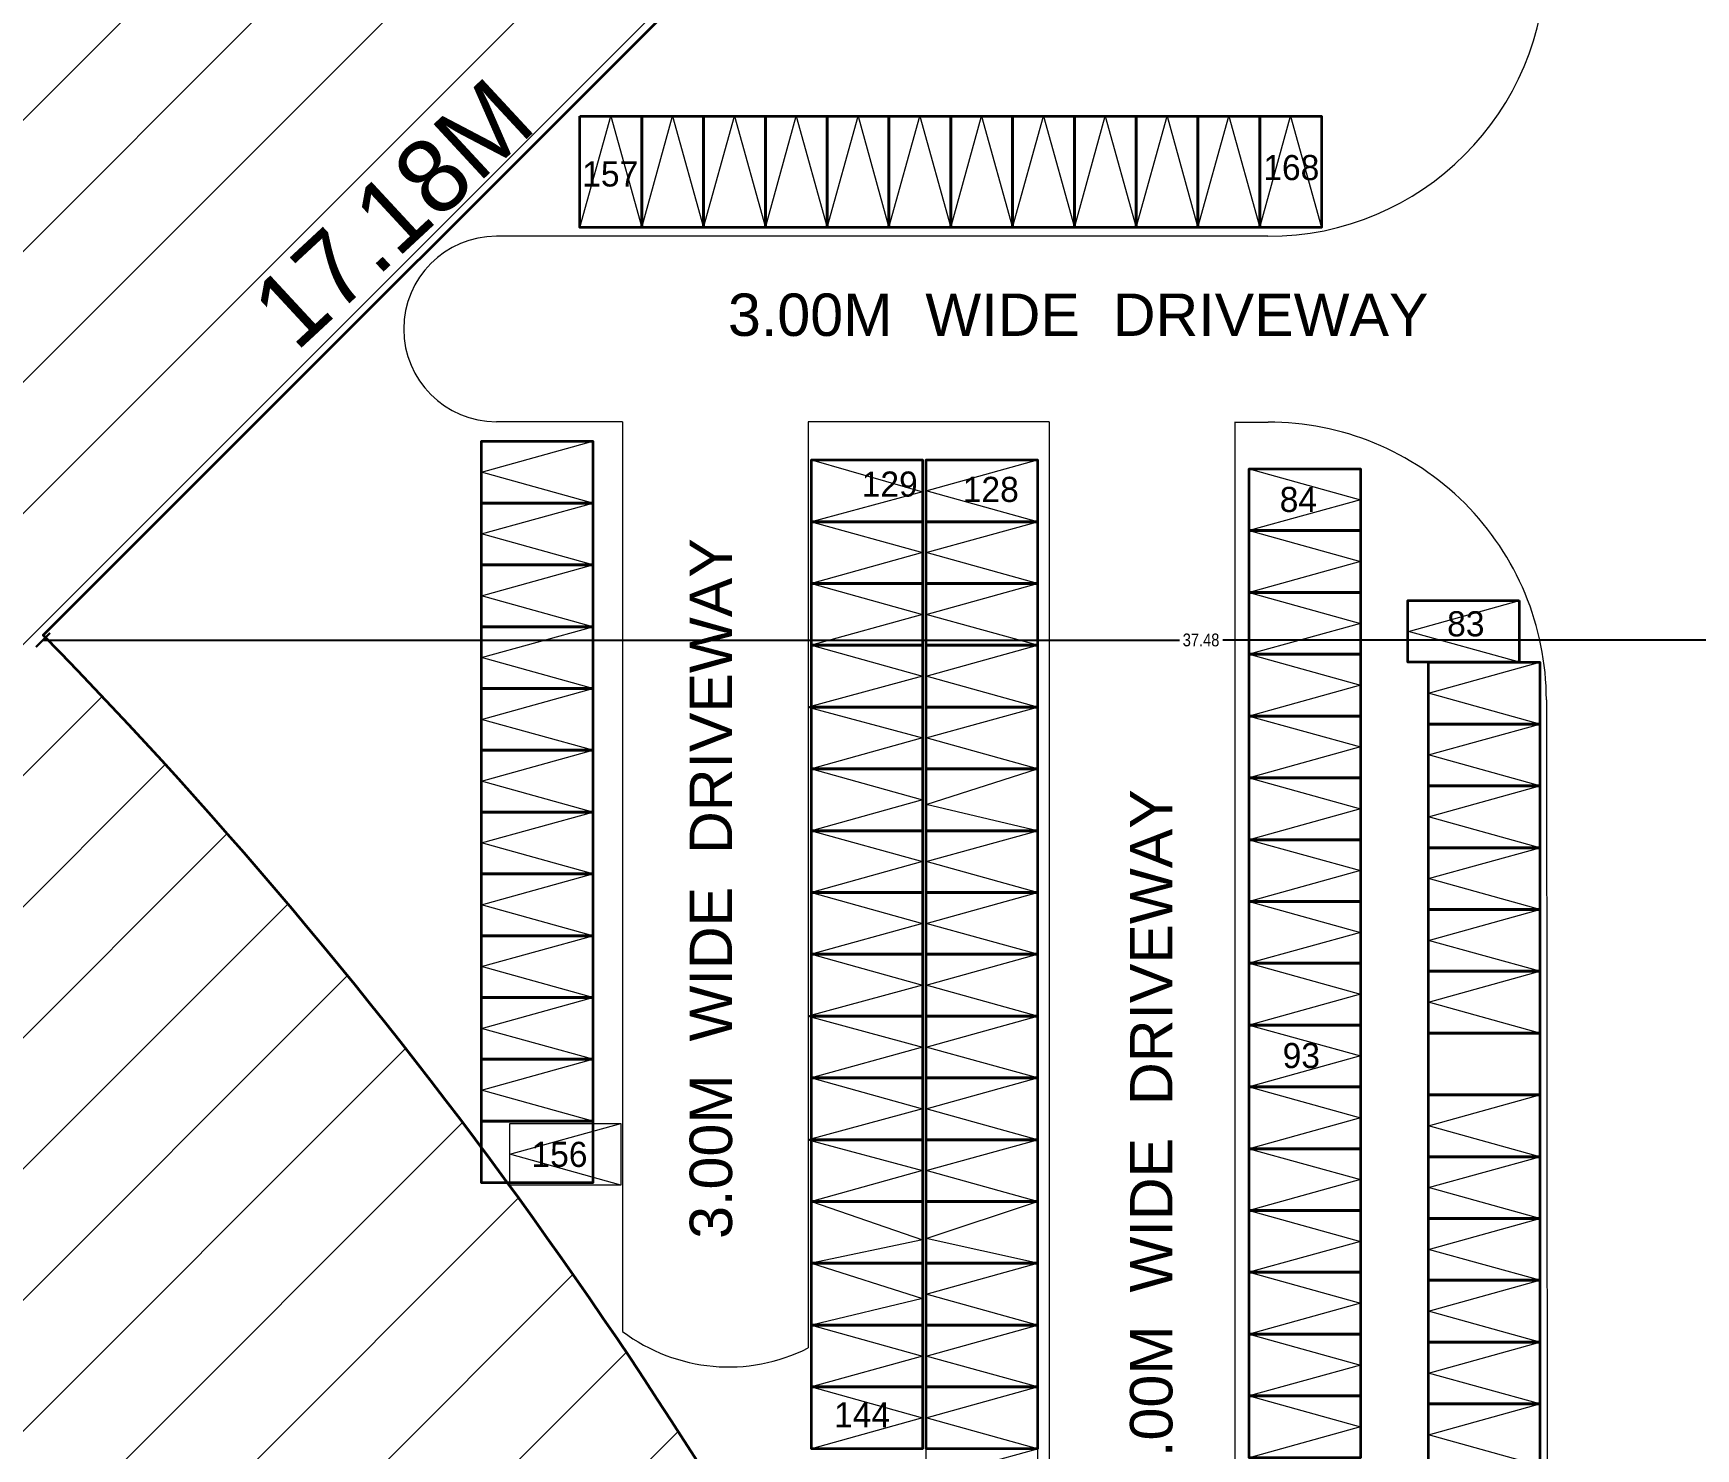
# Model space of a CAD drawing. Header units: metres. Extents: x 43 to 977, y 102 to 459.
# Drawn here: x 139.58 to 166.48, y 309.52 to 332.42 of the extents above; entities that cross this region are included whole.
import ezdxf

# ---------------------------------------------------------------- set-up
doc = ezdxf.new("R2010")
doc.units = ezdxf.units.M
doc.header["$MEASUREMENT"] = 0
doc.header["$PDMODE"] = 3
doc.layers.get('0').update_dxf_attribs({"lineweight": 0})
doc.layers.get('Defpoints').update_dxf_attribs({"lineweight": 0})
for name, color, linetype, lineweight in [('6A', 30, 'Continuous', 0), ('BLK_1_LVL_0_BLDG_FOOT_PRINT', 4, 'Continuous', 35), ('BLK_1_LVL_0_SIDE_SETBACK2', 4, 'Continuous', 35), ('FLOOR-GROUND', 231, 'Continuous', 0), ('ILAND', 7, 'Continuous', 0), ('TE', 9, 'Continuous', 0), ('TEXT', 130, 'Continuous', 0), ('TWO_WHEELER_PARKING', 4, 'Continuous', 35), ('WALL', 7, 'Continuous', 0), ('WIN', 13, 'Continuous', 0)]:
    doc.layers.add(name, color=color, linetype=linetype, lineweight=lineweight)
doc.styles.add('AR', font='arial.ttf')
doc.styles.add('ARIAL NARROW', font='')
doc.styles.add('visa', font='swissc.ttf')
doc.styles.get('ARIAL NARROW').set_extended_font_data('Lydian BT')
doc.dimstyles.new('o3', dxfattribs={"dimscale": 0.23, "dimtxt": 0.9, "dimasz": 1, "dimexe": 5, "dimexo": 9, "dimgap": 0.23, "dimtad": 0, "dimzin": 3, "dimdsep": 46, "dimtxsty": 'visa', "dimblk": 'ARCHTICK', "dimcen": 0.09, "dimse1": 1, "dimse2": 1, "dimclrd": 7, "dimclre": 256, "dimclrt": 7, "dimadec": 0, "dimazin": 0, "dimtfac": 0.23, "dimtofl": 0, "dimtmove": 2, "dimatfit": 1, "dimldrblk": 'ARCHTICK', "dimfxl": 0, "dimtolj": 1, "dimtzin": 0, "dimarcsym": 0})

# ---------------------------------------------------------------- blocks, each defined once
blk = doc.blocks.new('_ArchTick')
at = {"color": 0, "const_width": 0.15}
blk.add_lwpolyline([(-0.5, -0.5), (0.5, 0.5)], dxfattribs=at)
blk = doc.blocks.new('*D29')
at = {"layer": 'Defpoints', "color": 0, "lineweight": 30}
for p in [(139.736, 322.685), (177.212, 322.685), (177.212, 322.606)]:
    blk.add_point(p, dxfattribs=at)
at = {"layer": 'WALL', "color": 7, "lineweight": -2}
for p, q in [((139.736, 322.606), (158.124, 322.606)), ((177.212, 322.606), (158.824, 322.606))]:
    blk.add_line(p, q, dxfattribs=at)
at = {"layer": 'WALL', "color": 7, "lineweight": -2, "xscale": 0.23, "yscale": 0.23, "zscale": 0.23, "rotation": 180}
blk.add_blockref('_ArchTick', (139.736, 322.606), dxfattribs=at)
at = {"layer": 'WALL', "color": 7, "lineweight": -2, "xscale": 0.23, "yscale": 0.23, "zscale": 0.23}
blk.add_blockref('_ArchTick', (177.212, 322.606), dxfattribs=at)
at = {"layer": 'WALL', "color": 7, "insert": (158.474, 322.606), "char_height": 0.207, "attachment_point": 5, "style": 'visa'}
blk.add_mtext('\\A1;37.48', dxfattribs=at)

msp = doc.modelspace()

# ---------------------------------------------------------------- hatches: boundary and pattern name
at = {"layer": 'TE', "ltscale": 45}
h = msp.add_hatch(dxfattribs=at)
h.set_pattern_fill('ANSI31', color=256, scale=12)
h.set_pattern_definition([(45, (-323199.068, -35507.0351), (-1.060660172, 1.060660172), [])])
h.paths.add_polyline_path([(91.17815, 277.58731, -0.06867483), (95.0402, 295.19823), (100.58273, 292.62276), (100.50862, 292.46327), (100.71367, 292.36799), (100.78778, 292.52747), (100.80896, 292.57304), (101.73002, 294.55521), (101.45661, 294.68225), (101.18321, 294.80929), (100.90981, 294.93633), (100.63641, 295.06338), (100.36301, 295.19042), (100.08961, 295.31746), (99.8162, 295.44451), (99.5428, 295.57155), (99.2694, 295.69859), (98.996, 295.82563), (98.7226, 295.95268), (98.44919, 296.07972), (97.52813, 294.09756), (95.05764, 295.24553, -0.01776211), (96.83528, 299.57873, -0.00085724), (96.92883, 299.78459), (102.87588, 297.02115), (102.26995, 295.71716), (101.99655, 295.84421), (101.72315, 295.97125), (101.44974, 296.09829), (101.17634, 296.22534), (100.90294, 296.35238), (100.62954, 296.47942), (100.35614, 296.60646), (100.08273, 296.73351), (99.80933, 296.86055), (99.53593, 296.98759), (99.26253, 297.11464), (98.98913, 297.24168), (98.57624, 296.35312), (98.84964, 296.22608), (99.12304, 296.09904), (99.39644, 295.97199), (99.66984, 295.84495), (99.94325, 295.71791), (100.21665, 295.59086), (100.49005, 295.46382), (100.76345, 295.33678), (101.03685, 295.20974), (101.31026, 295.08269), (101.58366, 294.95565), (101.85706, 294.82861), (102.26995, 295.71716), (102.87588, 297.02115), (96.92883, 299.78459, -0.02864471), (100.45195, 306.46156, -0.03969234), (107.60905, 316.87769, -0.00203914), (108.02069, 317.38109, -0.00474974), (108.99534, 318.54052, -0.01761821), (112.79819, 322.67404), (100.6364, 334.83589), (126.26147, 360.46096), (132.67717, 354.04527), (132.51614, 353.88424), (132.4078, 353.7759), (129.28314, 350.65124), (129.44476, 350.48962), (130.30436, 349.63003), (131.16395, 348.77043), (131.32557, 348.60881), (134.7196, 352.00284), (151.88655, 334.83589), (139.73598, 322.68532, -0.07802899), (154.40021, 302.09226, -0.0779781), (162.04496, 278.01254), (162.04759, 277.99595), (162.04759, 262.35059), (157.10482, 262.35099), (157.10482, 262.12488), (157.10482, 259.71304), (157.40629, 259.71304), (157.70777, 259.71304), (158.00925, 259.71304), (158.31073, 259.71304), (158.6122, 259.71304), (158.91368, 259.71304), (159.21516, 259.71304), (159.51663, 259.71304), (159.81811, 259.71304), (160.11959, 259.71304), (160.42107, 259.71304), (160.72254, 259.71304), (160.72254, 260.5826), (160.72254, 262.12459), (162.04759, 262.12448), (162.04759, 257.22585), (160.72254, 257.22585), (160.72254, 259.41156), (160.42107, 259.41156), (160.11959, 259.41156), (159.81811, 259.41156), (159.51663, 259.41156), (159.21516, 259.41156), (158.91368, 259.41156), (158.6122, 259.41156), (158.31073, 259.41156), (158.00925, 259.41156), (157.70777, 259.41156), (157.40629, 259.41156), (157.10482, 259.41156), (157.10482, 257.22585), (157.10482, 256.99974), (162.04759, 256.99974), (162.04759, 239.64703), (133.49294, 239.64703), (119.21746, 239.64703), (104.49117, 239.64703), (103.27278, 239.64703), (102.05314, 239.64703), (91.17815, 239.64703), (91.17815, 248.78965), (95.74946, 248.78965), (95.74946, 249.01822), (95.74946, 249.02158), (95.74946, 250.23724), (95.74946, 251.45289), (95.74946, 251.45625), (95.74946, 251.68482), (91.17815, 251.68482)])
h.paths.add_polyline_path([(102.32816, 260.21923), (102.70506, 256.68827), (149.82721, 256.68827), (149.93199, 257.36773, 0.19162182), (135.92656, 309.22222), (130.41311, 309.19492), (130.41801, 303.28228), (122.11427, 303.28228), (122.10941, 309.16642), (116.60112, 309.21609, 0.18139381), (102.32816, 260.21923)], flags=16)
h.paths.add_polyline_path([(112.38592, 270.03447), (112.38592, 266.4629), (131.9988, 266.4629), (131.9988, 270.03447)], flags=0)
h.paths.add_polyline_path([(123.47763, 285.64241), (123.47763, 283.20184), (128.64004, 283.20184), (128.64004, 285.64241)], flags=8)
h.paths.add_polyline_path([(121.03609, 282.76555), (121.03609, 280.30227), (130.15144, 280.30227), (130.15144, 282.76555)], flags=8)
h.paths.add_polyline_path([(122.93749, 279.78343), (122.93749, 277.32015), (128.50666, 277.32015), (128.50666, 279.78343)], flags=8)
h.paths.add_polyline_path([(112.38883, 270.08228), (112.38883, 266.83846), (131.74515, 266.83846), (131.74515, 270.08228)], flags=8)
h.paths.add_polyline_path([(122.11536, 317.9793), (122.11536, 312.55271), (122.16561, 312.55271), (130.07939, 312.55271), (130.12963, 312.55271), (130.12963, 317.9793), (130.07939, 317.9793), (127.96905, 317.9793), (127.96905, 317.67782), (127.96905, 317.37634), (127.96905, 317.07486), (127.96905, 316.77339), (127.96905, 316.47191), (127.96905, 316.17043), (127.96905, 315.86895), (127.96905, 315.56748), (127.96905, 315.266), (127.96905, 314.96452), (127.96905, 314.66305), (127.96905, 314.36157), (130.07939, 314.36157), (130.07939, 312.55271), (122.16561, 312.55271), (122.16561, 314.36157), (124.27595, 314.36157), (124.27595, 314.66305), (124.27595, 314.96452), (124.27595, 315.266), (124.27595, 315.56748), (124.27595, 315.86895), (124.27595, 316.17043), (124.27595, 316.47191), (124.27595, 316.77339), (124.27595, 317.07486), (124.27595, 317.37634), (124.27595, 317.67782), (124.27595, 317.9793), (122.16561, 317.9793)], flags=16)
h.paths.add_polyline_path([(123.20216, 314.96452), (122.96144, 315.266), (122.72073, 314.96452), (122.96144, 314.96452)], flags=0)
h.paths.add_polyline_path([(129.52427, 314.96452), (129.28355, 315.266), (129.04284, 314.96452), (129.28355, 314.96452)], flags=0)
h.paths.add_polyline_path([(129.28355, 314.96452), (129.28355, 315.266), (129.52427, 314.96452)], flags=0)
h.paths.add_polyline_path([(137.04442, 340.1963), (138.30419, 339.05243), (142.755, 343.6442), (141.62366, 344.77554)], flags=16)
h.paths.add_polyline_path([(151.72332, 292.57304), (151.74449, 292.52747), (151.8186, 292.36799), (152.02365, 292.46327), (151.94954, 292.62276), (151.92837, 292.66832), (152.27012, 292.82713), (152.54352, 292.95417), (152.81692, 293.08121), (153.09033, 293.20826), (153.36373, 293.3353), (153.63713, 293.46234), (153.91053, 293.58938), (154.18393, 293.71643), (154.45734, 293.84347), (154.73074, 293.97051), (155.00414, 294.09756), (154.08308, 296.07972), (153.80968, 295.95268), (153.53627, 295.82563), (153.26287, 295.69859), (152.98947, 295.57155), (152.71607, 295.44451), (152.44267, 295.31746), (152.16926, 295.19042), (151.89586, 295.06338), (151.62246, 294.93633), (151.34906, 294.80929), (150.80225, 294.55521)], flags=16)
h.paths.add_polyline_path([(126.81382, 247.18969), (127.04239, 247.18969), (129.4737, 247.18969), (129.70226, 247.18969), (129.70226, 247.57064), (129.70226, 251.60863), (129.70226, 251.98957), (129.4737, 251.98957), (128.25804, 251.98957), (127.04239, 251.98957), (126.81382, 251.98957), (126.81382, 251.60863), (126.81382, 247.57064)], flags=16)
h.paths.add_polyline_path([(127.04239, 247.41826), (129.4737, 247.41826), (129.4737, 247.57064), (129.4737, 248.63728), (129.4737, 248.94203), (129.4737, 249.24678), (129.4737, 249.55154), (129.4737, 249.85629), (129.4737, 250.16105), (129.4737, 250.4658), (129.4737, 250.77056), (129.4737, 251.07531), (129.4737, 251.38006), (129.4737, 251.60863), (129.4737, 251.68482), (128.25804, 251.68482), (127.04239, 251.68482), (127.04239, 251.60863), (127.04239, 251.38006), (127.04239, 251.07531), (127.04239, 250.77056), (127.04239, 250.4658), (127.04239, 250.16105), (127.04239, 249.85629), (127.04239, 249.55154), (127.04239, 249.24678), (127.04239, 248.94203), (127.04239, 248.63728), (127.04239, 247.57064)], flags=0)
h.paths.add_polyline_path([(150.67521, 294.82861), (150.94861, 294.95565), (151.22202, 295.08269), (151.49542, 295.20974), (151.76882, 295.33678), (152.04222, 295.46382), (152.31562, 295.59086), (152.58903, 295.71791), (152.86243, 295.84495), (153.13583, 295.97199), (153.40923, 296.09904), (153.68263, 296.22608), (153.95604, 296.35312), (153.54315, 297.24168), (153.26974, 297.11464), (152.99634, 296.98759), (152.72294, 296.86055), (152.44954, 296.73351), (152.17614, 296.60646), (151.90273, 296.47942), (151.62933, 296.35238), (151.35593, 296.22534), (151.08253, 296.09829), (150.80913, 295.97125), (150.53572, 295.84421), (150.26232, 295.71716)], flags=16)
h.paths.add_polyline_path([(119.14222, 245.81118), (119.14222, 244.38956), (132.5248, 244.38956), (132.5248, 245.81118)], flags=8)
h.paths.add_polyline_path([(120.87811, 325.04393), (120.87811, 323.59813), (131.45718, 323.59813), (131.45718, 325.04393)], flags=8)
h.paths.add_polyline_path([(155.59975, 262.1032), (155.59975, 261.16488), (156.99012, 261.16488), (156.99012, 262.1032)], flags=8)
h.paths.add_polyline_path([(124.62103, 315.90543), (124.93297, 315.90164), (124.96243, 318.32239), (124.65049, 318.32619)], flags=8)
h.paths.add_polyline_path([(124.35845, 319.0436), (124.35845, 318.40467), (125.3052, 318.40467), (125.3052, 319.0436)], flags=8)
h.paths.add_polyline_path([(102.38741, 295.88713), (102.38741, 295.2482), (103.33415, 295.2482), (103.33415, 295.88713)], flags=8)
h.paths.add_polyline_path([(139.07243, 342.05004), (139.07243, 341.34413), (140.95517, 341.34413), (140.95517, 342.05004)], flags=8)
h.paths.add_polyline_path([(149.99781, 294.93199), (150.13591, 294.65226), (152.30671, 295.72397), (152.1686, 296.00371)], flags=8)
h.paths.add_polyline_path([(149.36752, 295.88713), (149.36752, 295.2482), (150.31426, 295.2482), (150.31426, 295.88713)], flags=8)
h.paths.add_polyline_path([(96.19098, 249.99332), (96.19098, 249.28252), (97.24423, 249.28252), (97.24423, 249.99332)], flags=8)
h.paths.add_polyline_path([(96.19098, 251.17113), (96.19098, 250.46032), (97.22202, 250.46032), (97.22202, 251.17113)], flags=8)
h.paths.add_polyline_path([(127.40294, 252.84202), (127.40294, 252.36814), (128.10511, 252.36814), (128.10511, 252.84202)], flags=8)
h.paths.add_polyline_path([(128.63818, 252.84202), (128.63818, 252.36814), (129.32555, 252.36814), (129.32555, 252.84202)], flags=8)
h.paths.add_polyline_path([(128.91161, 349.84542), (128.91161, 349.13461), (129.96486, 349.13461), (129.96486, 349.84542)], flags=8)
h.paths.add_polyline_path([(129.74444, 349.01258), (129.74444, 348.30178), (130.77548, 348.30178), (130.77548, 349.01258)], flags=8)
h.paths.add_polyline_path([(124.7363, 241.53012), (124.7282, 239.68268), (130.49853, 239.65737), (130.50663, 241.50481)], flags=8)
h.paths.add_polyline_path([(107.06265, 331.42937), (105.73906, 330.14048), (109.61309, 326.16216), (110.93668, 327.45105)], flags=8)
h.paths.add_polyline_path([(111.9074, 345.83379), (113.16327, 344.47883), (117.40012, 348.40584), (116.14424, 349.7608)], flags=8)
h.paths.add_polyline_path([(136.99224, 349.09609), (135.67836, 347.79732), (139.73953, 343.68889), (141.05342, 344.98767)], flags=8)
h.paths.add_polyline_path([(160.14384, 264.91492), (161.99129, 264.90682), (162.01663, 270.68364), (160.16918, 270.69174)], flags=8)
h.paths.add_polyline_path([(94.46202, 311.65734), (94.46202, 310.42534), (103.43465, 310.42534), (103.43465, 311.65734)], flags=24)
h.paths.add_polyline_path([(100.36367, 296.00371), (100.22556, 295.72397), (102.39636, 294.65226), (102.53446, 294.93199)], flags=24)
h.paths.add_polyline_path([(156.97285, 259.2463), (156.98812, 258.93471), (159.40615, 259.05321), (159.39088, 259.36481)], flags=24)
h.paths.add_polyline_path([(102.91115, 238.99912), (103.61826, 238.99912), (103.61826, 240.97791), (102.91115, 240.97791)], flags=24)
h.paths.add_polyline_path([(90.72716, 254.00341), (92.57461, 253.99531), (92.59995, 259.77213), (90.7525, 259.78023)], flags=24)
h.paths.add_polyline_path([(97.73608, 301.95905), (99.29731, 300.97128), (102.38858, 305.85725), (100.82734, 306.84501)], flags=24)
h.paths.add_polyline_path([(157.6124, 290.06676), (159.26803, 290.88652), (156.70254, 296.06791), (155.04691, 295.24815)], flags=24)
h.paths.add_polyline_path([(142.83889, 328.3919), (144.09477, 327.03695), (148.16738, 330.81173), (146.9115, 332.16669)], flags=24)

# ---------------------------------------------------------------- linework, layer by layer
at = {"layer": 'BLK_1_LVL_0_BLDG_FOOT_PRINT', "color": 1, "lineweight": 35}
msp.add_lwpolyline([(126.2631, 360.46096), (100.63803, 334.83589), (112.79982, 322.67404, 0.02441008), (107.61068, 316.87769, 0.03969234), (100.45358, 306.46156, 0.11653594), (91.17978, 277.58731), (91.17978, 239.64703), (162.05085, 239.64703), (162.04922, 277.99595, 0.15701398), (139.73761, 322.68532), (151.88818, 334.83589)], format="xyb", close=True, dxfattribs=at)
at = {"layer": 'BLK_1_LVL_0_SIDE_SETBACK2', "color": 102, "lineweight": 35, "ltscale": 20}
msp.add_lwpolyline([(177.21386, 334.83589), (151.88818, 334.83589), (139.73761, 322.68532, -0.15701398), (162.04922, 277.99595), (162.05085, 239.64703), (177.38224, 239.64703), (177.21386, 284.04533)], format="xyb", close=True, dxfattribs=at)
at = {"layer": 'FLOOR-GROUND', "color": 101, "ltscale": 20}
for points in [[(149.42363, 329.28097), (148.42363, 329.28097), (148.42363, 331.08097), (149.42363, 331.08097)], [(150.42363, 329.28097), (149.42363, 329.28097), (149.42363, 331.08097), (150.42363, 331.08097)], [(151.42363, 329.28097), (150.42363, 329.28097), (150.42363, 331.08097), (151.42363, 331.08097)], [(152.42363, 329.28097), (151.42363, 329.28097), (151.42363, 331.08097), (152.42363, 331.08097)], [(153.42363, 329.28097), (152.42363, 329.28097), (152.42363, 331.08097), (153.42363, 331.08097)], [(154.42363, 329.28097), (153.42363, 329.28097), (153.42363, 331.08097), (154.42363, 331.08097)], [(155.42363, 329.28097), (154.42363, 329.28097), (154.42363, 331.08097), (155.42363, 331.08097)], [(156.42363, 329.28097), (155.42363, 329.28097), (155.42363, 331.08097), (156.42363, 331.08097)], [(157.42363, 329.28097), (156.42363, 329.28097), (156.42363, 331.08097), (157.42363, 331.08097)], [(158.42363, 329.28097), (157.42363, 329.28097), (157.42363, 331.08097), (158.42363, 331.08097)], [(159.42363, 329.28097), (158.42363, 329.28097), (158.42363, 331.08097), (159.42363, 331.08097)], [(160.42363, 329.28097), (159.42363, 329.28097), (159.42363, 331.08097), (160.42363, 331.08097)], [(148.62987, 325.82213), (148.62987, 324.82213), (146.82987, 324.82213), (146.82987, 325.82213)], [(153.96897, 325.5209), (153.96897, 324.5209), (152.16897, 324.5209), (152.16897, 325.5209)], [(155.82773, 325.5209), (155.82773, 324.5209), (154.02773, 324.5209), (154.02773, 325.5209)], [(161.05173, 325.37561), (161.05173, 324.37561), (159.25173, 324.37561), (159.25173, 325.37561)], [(148.62987, 324.82213), (148.62987, 323.82213), (146.82987, 323.82213), (146.82987, 324.82213)], [(153.96897, 324.5209), (153.96897, 323.5209), (152.16897, 323.5209), (152.16897, 324.5209)], [(155.82773, 324.5209), (155.82773, 323.5209), (154.02773, 323.5209), (154.02773, 324.5209)], [(161.05173, 324.37561), (161.05173, 323.37561), (159.25173, 323.37561), (159.25173, 324.37561)], [(148.62987, 323.82213), (148.62987, 322.82213), (146.82987, 322.82213), (146.82987, 323.82213)], [(153.96897, 323.5209), (153.96897, 322.5209), (152.16897, 322.5209), (152.16897, 323.5209)], [(155.82773, 323.5209), (155.82773, 322.5209), (154.02773, 322.5209), (154.02773, 323.5209)], [(161.05173, 323.37561), (161.05173, 322.37561), (159.25173, 322.37561), (159.25173, 323.37561)], [(163.62842, 323.24603), (163.62842, 322.24603), (161.82842, 322.24603), (161.82842, 323.24603)], [(148.62987, 322.82213), (148.62987, 321.82213), (146.82987, 321.82213), (146.82987, 322.82213)], [(153.96897, 322.5209), (153.96897, 321.5209), (152.16897, 321.5209), (152.16897, 322.5209)], [(155.82773, 322.5209), (155.82773, 321.5209), (154.02773, 321.5209), (154.02773, 322.5209)], [(161.05173, 322.37561), (161.05173, 321.37561), (159.25173, 321.37561), (159.25173, 322.37561)], [(163.95361, 322.24603), (163.95361, 321.24603), (162.15361, 321.24603), (162.15361, 322.24603)], [(148.62987, 321.82213), (148.62987, 320.82213), (146.82987, 320.82213), (146.82987, 321.82213)], [(153.96897, 321.5209), (153.96897, 320.5209), (152.16897, 320.5209), (152.16897, 321.5209)], [(155.82773, 321.5209), (155.82773, 320.5209), (154.02773, 320.5209), (154.02773, 321.5209)], [(161.05173, 321.37561), (161.05173, 320.37561), (159.25173, 320.37561), (159.25173, 321.37561)], [(163.95361, 321.24603), (163.95361, 320.24603), (162.15361, 320.24603), (162.15361, 321.24603)], [(148.62987, 320.82213), (148.62987, 319.82213), (146.82987, 319.82213), (146.82987, 320.82213)], [(153.96897, 320.5209), (153.96897, 319.5209), (152.16897, 319.5209), (152.16897, 320.5209)], [(155.82773, 320.5209), (155.82773, 319.5209), (154.02773, 319.5209), (154.02773, 320.5209)], [(161.05173, 320.37561), (161.05173, 319.37561), (159.25173, 319.37561), (159.25173, 320.37561)], [(163.95361, 320.24603), (163.95361, 319.24603), (162.15361, 319.24603), (162.15361, 320.24603)], [(148.62987, 319.82213), (148.62987, 318.82213), (146.82987, 318.82213), (146.82987, 319.82213)], [(153.96897, 319.5209), (153.96897, 318.5209), (152.16897, 318.5209), (152.16897, 319.5209)], [(155.82773, 319.5209), (155.82773, 318.5209), (154.02773, 318.5209), (154.02773, 319.5209)], [(161.05173, 319.37561), (161.05173, 318.37561), (159.25173, 318.37561), (159.25173, 319.37561)], [(163.95361, 319.24603), (163.95361, 318.24603), (162.15361, 318.24603), (162.15361, 319.24603)], [(148.62987, 318.82213), (148.62987, 317.82213), (146.82987, 317.82213), (146.82987, 318.82213)], [(153.96897, 318.5209), (153.96897, 317.5209), (152.16897, 317.5209), (152.16897, 318.5209)], [(155.82773, 318.5209), (155.82773, 317.5209), (154.02773, 317.5209), (154.02773, 318.5209)], [(161.05173, 318.37561), (161.05173, 317.37561), (159.25173, 317.37561), (159.25173, 318.37561)], [(163.95361, 318.24603), (163.95361, 317.24603), (162.15361, 317.24603), (162.15361, 318.24603)], [(148.62987, 317.82213), (148.62987, 316.82213), (146.82987, 316.82213), (146.82987, 317.82213)], [(153.96897, 317.5209), (153.96897, 316.5209), (152.16897, 316.5209), (152.16897, 317.5209)], [(155.82773, 317.5209), (155.82773, 316.5209), (154.02773, 316.5209), (154.02773, 317.5209)], [(161.05173, 317.37561), (161.05173, 316.37561), (159.25173, 316.37561), (159.25173, 317.37561)], [(163.95361, 317.24603), (163.95361, 316.24603), (162.15361, 316.24603), (162.15361, 317.24603)], [(148.62987, 316.82213), (148.62987, 315.82213), (146.82987, 315.82213), (146.82987, 316.82213)], [(153.96897, 316.5209), (153.96897, 315.5209), (152.16897, 315.5209), (152.16897, 316.5209)], [(155.82773, 316.5209), (155.82773, 315.5209), (154.02773, 315.5209), (154.02773, 316.5209)], [(161.05173, 316.37561), (161.05173, 315.37561), (159.25173, 315.37561), (159.25173, 316.37561)], [(148.62987, 315.82213), (148.62987, 314.82213), (146.82987, 314.82213), (146.82987, 315.82213)], [(153.96897, 315.5209), (153.96897, 314.5209), (152.16897, 314.5209), (152.16897, 315.5209)], [(155.82773, 315.5209), (155.82773, 314.5209), (154.02773, 314.5209), (154.02773, 315.5209)], [(161.05173, 315.37561), (161.05173, 314.37561), (159.25173, 314.37561), (159.25173, 315.37561)], [(163.95361, 315.24603), (163.95361, 314.24603), (162.15361, 314.24603), (162.15361, 315.24603)], [(149.08627, 314.78591), (149.08627, 313.78591), (147.28627, 313.78591), (147.28627, 314.78591)], [(153.96897, 314.5209), (153.96897, 313.5209), (152.16897, 313.5209), (152.16897, 314.5209)], [(155.82773, 314.5209), (155.82773, 313.5209), (154.02773, 313.5209), (154.02773, 314.5209)], [(161.05173, 314.37561), (161.05173, 313.37561), (159.25173, 313.37561), (159.25173, 314.37561)], [(163.95361, 314.24603), (163.95361, 313.24603), (162.15361, 313.24603), (162.15361, 314.24603)], [(153.96897, 313.5209), (153.96897, 312.5209), (152.16897, 312.5209), (152.16897, 313.5209)], [(155.82773, 313.5209), (155.82773, 312.5209), (154.02773, 312.5209), (154.02773, 313.5209)], [(161.05173, 313.37561), (161.05173, 312.37561), (159.25173, 312.37561), (159.25173, 313.37561)], [(163.95361, 313.24603), (163.95361, 312.24603), (162.15361, 312.24603), (162.15361, 313.24603)], [(153.96897, 312.5209), (153.96897, 311.5209), (152.16897, 311.5209), (152.16897, 312.5209)], [(155.82773, 312.5209), (155.82773, 311.5209), (154.02773, 311.5209), (154.02773, 312.5209)], [(161.05173, 312.37561), (161.05173, 311.37561), (159.25173, 311.37561), (159.25173, 312.37561)], [(163.95361, 312.24603), (163.95361, 311.24603), (162.15361, 311.24603), (162.15361, 312.24603)], [(153.96897, 311.5209), (153.96897, 310.5209), (152.16897, 310.5209), (152.16897, 311.5209)], [(155.82773, 311.5209), (155.82773, 310.5209), (154.02773, 310.5209), (154.02773, 311.5209)], [(161.05173, 311.37561), (161.05173, 310.37561), (159.25173, 310.37561), (159.25173, 311.37561)], [(163.95361, 311.24603), (163.95361, 310.24603), (162.15361, 310.24603), (162.15361, 311.24603)], [(153.96897, 310.5209), (153.96897, 309.5209), (152.16897, 309.5209), (152.16897, 310.5209)], [(155.82773, 310.5209), (155.82773, 309.5209), (154.02773, 309.5209), (154.02773, 310.5209)], [(161.05173, 310.37561), (161.05173, 309.37561), (159.25173, 309.37561), (159.25173, 310.37561)], [(163.95361, 310.24603), (163.95361, 309.24603), (162.15361, 309.24603), (162.15361, 310.24603)], [(155.82773, 309.5209), (155.82773, 308.5209), (154.02773, 308.5209), (154.02773, 309.5209)]]:
    msp.add_lwpolyline(points, close=True, dxfattribs=at)
at = {"layer": 'ILAND', "color": 5, "ltscale": 45}
msp.add_arc((81.49174, 265.69215), 81.48995, 40.1040011, 40.324967, dxfattribs=at)
at = {"layer": 'TEXT', "color": 5}
msp.add_arc((161.46661, 317.92378), 4.57131, 0, 0, dxfattribs=at)
at = {"layer": 'TWO_WHEELER_PARKING', "color": 2, "lineweight": 35, "ltscale": 20}
for points in [[(148.42363, 331.08097), (149.42363, 331.08097), (149.42363, 329.28097), (148.42363, 329.28097)], [(149.42363, 331.08097), (150.42363, 331.08097), (150.42363, 329.28097), (149.42363, 329.28097)], [(150.42363, 331.08097), (151.42363, 331.08097), (151.42363, 329.28097), (150.42363, 329.28097)], [(151.42363, 331.08097), (152.42363, 331.08097), (152.42363, 329.28097), (151.42363, 329.28097)], [(152.42363, 331.08097), (153.42363, 331.08097), (153.42363, 329.28097), (152.42363, 329.28097)], [(153.42363, 331.08097), (154.42363, 331.08097), (154.42363, 329.28097), (153.42363, 329.28097)], [(154.42363, 331.08097), (155.42363, 331.08097), (155.42363, 329.28097), (154.42363, 329.28097)], [(155.42363, 331.08097), (156.42363, 331.08097), (156.42363, 329.28097), (155.42363, 329.28097)], [(156.42363, 331.08097), (157.42363, 331.08097), (157.42363, 329.28097), (156.42363, 329.28097)], [(157.42363, 331.08097), (158.42363, 331.08097), (158.42363, 329.28097), (157.42363, 329.28097)], [(158.42363, 331.08097), (159.42363, 331.08097), (159.42363, 329.28097), (158.42363, 329.28097)], [(159.42363, 331.08097), (160.42363, 331.08097), (160.42363, 329.28097), (159.42363, 329.28097)], [(146.82987, 324.82213), (146.82987, 325.82213), (148.62987, 325.82213), (148.62987, 324.82213)], [(152.16897, 324.5209), (152.16897, 325.5209), (153.96897, 325.5209), (153.96897, 324.5209)], [(154.02773, 324.5209), (154.02773, 325.5209), (155.82773, 325.5209), (155.82773, 324.5209)], [(159.25173, 324.37561), (159.25173, 325.37561), (161.05173, 325.37561), (161.05173, 324.37561)], [(148.62987, 324.82213), (148.62987, 323.82213), (146.82987, 323.82213), (146.82987, 324.82213)], [(153.96897, 324.5209), (153.96897, 323.5209), (152.16897, 323.5209), (152.16897, 324.5209)], [(155.82773, 324.5209), (155.82773, 323.5209), (154.02773, 323.5209), (154.02773, 324.5209)], [(161.05173, 324.37561), (161.05173, 323.37561), (159.25173, 323.37561), (159.25173, 324.37561)], [(148.62987, 323.82213), (148.62987, 322.82213), (146.82987, 322.82213), (146.82987, 323.82213)], [(153.96897, 323.5209), (153.96897, 322.5209), (152.16897, 322.5209), (152.16897, 323.5209)], [(155.82773, 323.5209), (155.82773, 322.5209), (154.02773, 322.5209), (154.02773, 323.5209)], [(161.05173, 323.37561), (161.05173, 322.37561), (159.25173, 322.37561), (159.25173, 323.37561)], [(163.62123, 323.24603), (163.62123, 322.24603), (161.82123, 322.24603), (161.82123, 323.24603)], [(148.62987, 322.82213), (148.62987, 321.82213), (146.82987, 321.82213), (146.82987, 322.82213)], [(153.96897, 322.5209), (153.96897, 321.5209), (152.16897, 321.5209), (152.16897, 322.5209)], [(155.82773, 322.5209), (155.82773, 321.5209), (154.02773, 321.5209), (154.02773, 322.5209)], [(161.05173, 322.37561), (161.05173, 321.37561), (159.25173, 321.37561), (159.25173, 322.37561)], [(162.15361, 321.24603), (162.15361, 322.24603), (163.95361, 322.24603), (163.95361, 321.24603)], [(163.95361, 322.24603), (163.95361, 321.24603), (162.15361, 321.24603), (162.15361, 322.24603)], [(148.62987, 321.82213), (148.62987, 320.82213), (146.82987, 320.82213), (146.82987, 321.82213)], [(153.96897, 321.5209), (153.96897, 320.5209), (152.16897, 320.5209), (152.16897, 321.5209)], [(155.82773, 321.5209), (155.82773, 320.5209), (154.02773, 320.5209), (154.02773, 321.5209)], [(161.05173, 321.37561), (161.05173, 320.37561), (159.25173, 320.37561), (159.25173, 321.37561)], [(163.95361, 321.24603), (163.95361, 320.24603), (162.15361, 320.24603), (162.15361, 321.24603)], [(148.62987, 320.82213), (148.62987, 319.82213), (146.82987, 319.82213), (146.82987, 320.82213)], [(153.96897, 320.5209), (153.96897, 319.5209), (152.16897, 319.5209), (152.16897, 320.5209)], [(155.82773, 320.5209), (155.82773, 319.5209), (154.02773, 319.5209), (154.02773, 320.5209)], [(161.05173, 320.37561), (161.05173, 319.37561), (159.25173, 319.37561), (159.25173, 320.37561)], [(163.95361, 320.24603), (163.95361, 319.24603), (162.15361, 319.24603), (162.15361, 320.24603)], [(148.62987, 319.82213), (148.62987, 318.82213), (146.82987, 318.82213), (146.82987, 319.82213)], [(153.96897, 319.5209), (153.96897, 318.5209), (152.16897, 318.5209), (152.16897, 319.5209)], [(155.82773, 319.5209), (155.82773, 318.5209), (154.02773, 318.5209), (154.02773, 319.5209)], [(161.05173, 319.37561), (161.05173, 318.37561), (159.25173, 318.37561), (159.25173, 319.37561)], [(163.95361, 319.24603), (163.95361, 318.24603), (162.15361, 318.24603), (162.15361, 319.24603)], [(148.62987, 318.82213), (148.62987, 317.82213), (146.82987, 317.82213), (146.82987, 318.82213)], [(153.96897, 318.5209), (153.96897, 317.5209), (152.16897, 317.5209), (152.16897, 318.5209)], [(155.82773, 318.5209), (155.82773, 317.5209), (154.02773, 317.5209), (154.02773, 318.5209)], [(161.05173, 318.37561), (161.05173, 317.37561), (159.25173, 317.37561), (159.25173, 318.37561)], [(163.95361, 318.24603), (163.95361, 317.24603), (162.15361, 317.24603), (162.15361, 318.24603)], [(148.62987, 317.82213), (148.62987, 316.82213), (146.82987, 316.82213), (146.82987, 317.82213)], [(153.96897, 317.5209), (153.96897, 316.5209), (152.16897, 316.5209), (152.16897, 317.5209)], [(155.82773, 317.5209), (155.82773, 316.5209), (154.02773, 316.5209), (154.02773, 317.5209)], [(161.05173, 317.37561), (161.05173, 316.37561), (159.25173, 316.37561), (159.25173, 317.37561)], [(163.95361, 317.24603), (163.95361, 316.24603), (162.15361, 316.24603), (162.15361, 317.24603)], [(148.62987, 316.82213), (148.62987, 315.82213), (146.82987, 315.82213), (146.82987, 316.82213)], [(153.96897, 316.5209), (153.96897, 315.5209), (152.16897, 315.5209), (152.16897, 316.5209)], [(155.82773, 316.5209), (155.82773, 315.5209), (154.02773, 315.5209), (154.02773, 316.5209)], [(161.05173, 316.37561), (161.05173, 315.37561), (159.25173, 315.37561), (159.25173, 316.37561)], [(163.95361, 316.24603), (163.95361, 315.24603), (162.15361, 315.24603), (162.15361, 316.24603)], [(148.62987, 315.82213), (148.62987, 314.82213), (146.82987, 314.82213), (146.82987, 315.82213)], [(153.96897, 315.5209), (153.96897, 314.5209), (152.16897, 314.5209), (152.16897, 315.5209)], [(155.82773, 315.5209), (155.82773, 314.5209), (154.02773, 314.5209), (154.02773, 315.5209)], [(161.05173, 315.37561), (161.05173, 314.37561), (159.25173, 314.37561), (159.25173, 315.37561)], [(163.95361, 315.24603), (163.95361, 314.24603), (162.15361, 314.24603), (162.15361, 315.24603)], [(148.62987, 314.82213), (148.62987, 313.82213), (146.82987, 313.82213), (146.82987, 314.82213)], [(153.96897, 314.5209), (153.96897, 313.5209), (152.16897, 313.5209), (152.16897, 314.5209)], [(155.82773, 314.5209), (155.82773, 313.5209), (154.02773, 313.5209), (154.02773, 314.5209)], [(161.05173, 314.37561), (161.05173, 313.37561), (159.25173, 313.37561), (159.25173, 314.37561)], [(163.95361, 314.24603), (163.95361, 313.24603), (162.15361, 313.24603), (162.15361, 314.24603)], [(153.96897, 313.5209), (153.96897, 312.5209), (152.16897, 312.5209), (152.16897, 313.5209)], [(155.82773, 313.5209), (155.82773, 312.5209), (154.02773, 312.5209), (154.02773, 313.5209)], [(161.05173, 313.37561), (161.05173, 312.37561), (159.25173, 312.37561), (159.25173, 313.37561)], [(163.95361, 313.24603), (163.95361, 312.24603), (162.15361, 312.24603), (162.15361, 313.24603)], [(153.96897, 312.5209), (153.96897, 311.5209), (152.16897, 311.5209), (152.16897, 312.5209)], [(155.82773, 312.5209), (155.82773, 311.5209), (154.02773, 311.5209), (154.02773, 312.5209)], [(161.05173, 312.37561), (161.05173, 311.37561), (159.25173, 311.37561), (159.25173, 312.37561)], [(163.95361, 312.24603), (163.95361, 311.24603), (162.15361, 311.24603), (162.15361, 312.24603)], [(153.96897, 311.5209), (153.96897, 310.5209), (152.16897, 310.5209), (152.16897, 311.5209)], [(155.82773, 311.5209), (155.82773, 310.5209), (154.02773, 310.5209), (154.02773, 311.5209)], [(161.05173, 311.37561), (161.05173, 310.37561), (159.25173, 310.37561), (159.25173, 311.37561)], [(163.95361, 311.24603), (163.95361, 310.24603), (162.15361, 310.24603), (162.15361, 311.24603)], [(153.96897, 310.5209), (153.96897, 309.5209), (152.16897, 309.5209), (152.16897, 310.5209)], [(155.82773, 310.5209), (155.82773, 309.5209), (154.02773, 309.5209), (154.02773, 310.5209)], [(161.05173, 310.37561), (161.05173, 309.37561), (159.25173, 309.37561), (159.25173, 310.37561)], [(163.95361, 310.24603), (163.95361, 309.24603), (162.15361, 309.24603), (162.15361, 310.24603)]]:
    msp.add_lwpolyline(points, close=True, dxfattribs=at)
at = {"layer": 'WALL', "ltscale": 20}
for p, q in [((148.42363, 329.28097), (148.92363, 331.08097)), ((148.92363, 331.08097), (149.42363, 329.28097)), ((149.42363, 329.28097), (149.92363, 331.08097)), ((149.92363, 331.08097), (150.42363, 329.28097)), ((150.42363, 329.28097), (150.92363, 331.08097)), ((150.92363, 331.08097), (151.42363, 329.28097)), ((151.42363, 329.28097), (151.92363, 331.08097)), ((151.92363, 331.08097), (152.42363, 329.28097)), ((152.42363, 329.28097), (152.92363, 331.08097)), ((152.92363, 331.08097), (153.42363, 329.28097)), ((153.42363, 329.28097), (153.92363, 331.08097)), ((153.92363, 331.08097), (154.42363, 329.28097)), ((154.42363, 329.28097), (154.92363, 331.08097)), ((154.92363, 331.08097), (155.42363, 329.28097)), ((155.42363, 329.28097), (155.92363, 331.08097)), ((155.92363, 331.08097), (156.42363, 329.28097)), ((156.42363, 329.28097), (156.92363, 331.08097)), ((156.92363, 331.08097), (157.42363, 329.28097)), ((157.42363, 329.28097), (157.92363, 331.08097)), ((157.92363, 331.08097), (158.42363, 329.28097)), ((158.42363, 329.28097), (158.92363, 331.08097)), ((158.92363, 331.08097), (159.42363, 329.28097)), ((159.42363, 329.28097), (159.92363, 331.08097)), ((159.92363, 331.08097), (160.42363, 329.28097)), ((159.55686, 329.138), (147.07215, 329.138)), ((149.11453, 326.138), (147.07215, 326.138)), ((149.11453, 326.138), (149.11453, 311.41762)), ((156.01855, 326.138), (152.11453, 326.138)), ((152.11453, 326.138), (152.11453, 311.15102)), ((156.01855, 326.138), (156.01855, 302.58403)), ((159.01855, 326.138), (159.01855, 302.58403)), ((159.01855, 326.1323), (159.55748, 326.13291)), ((146.82987, 325.32213), (148.62987, 325.82213)), ((148.62987, 324.82213), (146.82987, 325.32213)), ((152.16897, 325.5209), (153.96897, 325.00458)), ((154.02773, 325.0209), (155.82773, 325.5209)), ((159.25173, 325.37561), (161.05173, 324.87561)), ((153.96897, 325.00458), (152.16897, 324.5209)), ((155.82773, 324.5209), (154.02773, 325.0209)), ((146.82987, 324.32213), (148.62987, 324.82213)), ((161.05173, 324.87561), (159.25173, 324.37561)), ((152.16897, 324.5209), (153.96897, 324.0209)), ((154.02773, 324.0209), (155.82773, 324.5209)), ((148.62987, 323.82213), (146.82987, 324.32213)), ((159.25173, 324.37561), (161.05173, 323.87561)), ((153.96897, 324.0209), (152.16897, 323.5209)), ((155.82773, 323.5209), (154.02773, 324.0209)), ((146.82987, 323.32213), (148.62987, 323.82213)), ((161.05173, 323.87561), (159.25173, 323.37561)), ((152.16897, 323.5209), (153.96897, 323.0209)), ((154.02773, 323.0209), (155.82773, 323.5209)), ((159.25173, 323.37561), (161.05173, 322.87561)), ((148.62987, 322.82213), (146.82987, 323.32213)), ((161.82842, 322.74603), (163.62842, 323.24603)), ((153.96897, 323.0209), (152.16897, 322.5209)), ((155.82773, 322.5209), (154.02773, 323.0209)), ((161.05173, 322.87561), (159.25173, 322.37561)), ((146.82987, 322.32213), (148.62987, 322.82213)), ((163.62842, 322.24603), (161.82842, 322.74603)), ((148.62987, 321.82213), (146.82987, 322.32213)), ((152.16897, 322.5209), (153.96897, 322.0209)), ((154.02773, 322.0209), (155.82773, 322.5209)), ((159.25173, 322.37561), (161.05173, 321.87561)), ((162.15361, 321.74603), (163.95361, 322.24603)), ((146.82987, 321.32213), (148.62987, 321.82213)), ((153.96897, 322.0209), (152.11453, 321.5209)), ((155.82773, 321.5209), (154.02773, 322.0209)), ((161.05173, 321.87561), (159.25173, 321.37561)), ((152.11453, 321.5209), (153.96897, 321.0209)), ((154.02773, 321.0209), (155.82773, 321.5209)), ((163.95361, 321.24603), (162.15361, 321.74603)), ((148.62987, 320.82213), (146.82987, 321.32213)), ((159.25173, 321.37561), (161.05173, 320.87561)), ((162.15361, 320.74603), (163.95361, 321.24603)), ((153.96897, 321.0209), (152.16897, 320.5209)), ((155.82773, 320.5209), (154.02773, 321.0209)), ((146.82987, 320.32213), (148.62987, 320.82213)), ((161.05173, 320.87561), (159.25173, 320.37561)), ((163.95361, 320.24603), (162.15361, 320.74603)), ((152.16897, 320.5209), (153.96897, 320.0209)), ((154.02773, 319.94359), (155.82773, 320.5209)), ((148.62987, 319.82213), (146.82987, 320.32213)), ((159.25173, 320.37561), (161.05173, 319.87561)), ((162.15361, 319.74603), (163.95361, 320.24603)), ((153.96897, 320.0209), (152.16897, 319.5209)), ((155.82773, 319.5209), (154.02773, 319.94359)), ((161.05173, 319.87561), (159.25173, 319.37561)), ((146.82987, 319.32213), (148.62987, 319.82213)), ((163.95361, 319.24603), (162.15361, 319.74603)), ((152.16897, 319.5209), (153.96897, 319.0209)), ((154.02773, 319.0209), (155.82773, 319.5209)), ((159.25173, 319.37561), (161.05173, 318.87561)), ((148.62987, 318.82213), (146.82987, 319.32213)), ((162.15361, 318.74603), (163.95361, 319.24603)), ((146.82987, 318.32213), (148.62987, 318.82213)), ((153.96897, 319.0209), (152.16897, 318.5209)), ((155.82773, 318.5209), (154.02773, 319.0209)), ((161.05173, 318.87561), (159.25173, 318.37561)), ((163.95361, 318.24603), (162.15361, 318.74603)), ((148.62987, 317.82213), (146.82987, 318.32213)), ((152.16897, 318.5209), (153.96897, 318.0209)), ((154.02773, 318.0209), (155.82773, 318.5209)), ((159.25173, 318.37561), (161.05173, 317.87561)), ((153.96897, 318.0209), (152.16897, 317.5209)), ((155.82773, 317.5209), (154.02773, 318.0209)), ((162.15361, 317.74603), (163.95361, 318.24603)), ((146.82987, 317.32213), (148.62987, 317.82213)), ((161.05173, 317.87561), (159.25173, 317.37561)), ((163.95361, 317.24603), (162.15361, 317.74603)), ((152.16897, 317.5209), (153.96897, 317.0209)), ((154.02773, 317.0209), (155.82773, 317.5209)), ((148.62987, 316.82213), (146.82987, 317.32213)), ((159.25173, 317.37561), (161.05173, 316.87561)), ((162.15361, 316.74603), (163.95361, 317.24603)), ((153.96897, 317.0209), (152.11453, 316.5209)), ((155.82773, 316.5209), (154.02773, 317.0209)), ((146.82987, 316.32213), (148.62987, 316.82213)), ((161.05173, 316.87561), (159.25173, 316.37561)), ((163.95361, 316.24603), (162.15361, 316.74603)), ((152.11453, 316.5209), (153.96897, 316.0209)), ((154.02773, 316.0209), (155.82773, 316.5209)), ((159.25173, 316.37561), (161.05173, 315.87561)), ((148.62987, 315.82213), (146.82987, 316.32213)), ((153.96897, 316.0209), (152.16897, 315.5209)), ((155.82773, 315.5209), (154.02773, 316.0209)), ((161.05173, 315.87561), (159.25173, 315.37561)), ((146.82987, 315.32213), (148.62987, 315.82213)), ((148.62987, 314.82213), (146.82987, 315.32213)), ((152.16897, 315.5209), (153.96897, 315.0209)), ((154.02773, 315.0209), (155.82773, 315.5209)), ((159.25173, 315.37561), (161.05173, 314.87561)), ((162.15361, 314.74603), (163.95361, 315.24603)), ((147.28627, 314.28591), (149.08627, 314.78591)), ((153.96897, 315.0209), (152.11453, 314.5209)), ((155.82773, 314.5209), (154.02773, 315.0209)), ((161.05173, 314.87561), (159.25173, 314.37561)), ((152.11453, 314.5209), (153.96897, 314.0209)), ((154.02773, 314.0209), (155.82773, 314.5209)), ((163.95361, 314.24603), (162.15361, 314.74603)), ((149.08627, 313.78591), (147.28627, 314.28591)), ((159.25173, 314.37561), (161.05173, 313.87561)), ((162.15361, 313.74603), (163.95361, 314.24603)), ((153.96897, 314.0209), (152.16897, 313.5209)), ((155.82773, 313.5209), (154.02773, 314.0209)), ((161.05173, 313.87561), (159.25173, 313.37561)), ((163.95361, 313.24603), (162.15361, 313.74603)), ((152.16897, 313.5209), (153.96897, 312.90077)), ((154.02773, 312.92405), (155.82773, 313.5209)), ((159.25173, 313.37561), (161.05173, 312.87561)), ((162.15361, 312.74603), (163.95361, 313.24603)), ((153.96897, 312.90077), (152.16897, 312.5209)), ((155.82773, 312.5209), (154.02773, 312.92405)), ((161.05173, 312.87561), (159.25173, 312.37561)), ((163.95361, 312.24603), (162.15361, 312.74603)), ((152.16897, 312.5209), (153.96897, 311.94992)), ((154.02773, 312.0209), (155.82773, 312.5209)), ((159.25173, 312.37561), (161.05173, 311.87561)), ((162.15361, 311.74603), (163.95361, 312.24603)), ((153.96897, 311.94992), (152.16897, 311.5209)), ((155.82773, 311.5209), (154.02773, 312.0209)), ((161.05173, 311.87561), (159.25173, 311.37561)), ((163.95361, 311.24603), (162.15361, 311.74603)), ((152.16897, 311.5209), (153.96897, 311.0209)), ((154.02773, 311.0209), (155.82773, 311.5209)), ((159.25173, 311.37561), (161.05173, 310.87561)), ((153.96897, 311.0209), (152.16897, 310.5209)), ((155.82773, 310.5209), (154.02773, 311.0209)), ((162.15361, 310.74603), (163.95361, 311.24603)), ((161.05173, 310.87561), (159.25173, 310.37561)), ((163.95361, 310.24603), (162.15361, 310.74603)), ((152.16897, 310.5209), (153.96897, 310.0209)), ((154.02773, 310.0209), (155.82773, 310.5209)), ((159.25173, 310.37561), (161.05173, 309.87561)), ((162.15361, 309.74603), (163.95361, 310.24603)), ((153.96897, 310.0209), (152.16897, 309.5209)), ((155.82773, 309.5209), (154.02773, 310.0209)), ((161.05173, 309.87561), (159.25173, 309.37561)), ((163.95361, 309.24603), (162.15361, 309.74603)), ((154.02773, 309.0209), (155.82773, 309.5209))]:
    msp.add_line(p, q, dxfattribs=at)
at = {"layer": 'WALL', "color": 230}
msp.add_lwpolyline([(139.73598, 322.68532), (151.88655, 334.83589), (126.26147, 360.46096), (100.6364, 334.83589), (112.79819, 322.67404)], dxfattribs=at)
msp.add_lwpolyline([(91.17815, 239.64703), (162.04759, 239.64703), (162.04759, 277.99595), (162.04496, 278.01254, 0.15696313), (139.73598, 322.68532)], format="xyb", dxfattribs=at)
at = {"layer": 'WALL', "ltscale": 20}
for centre, radius, start, end in [((159.55686, 333.638), 4.5, 270, 0), ((147.07215, 327.638), 1.5, 90, 270), ((159.56256, 321.63291), 4.5, 0.054324, 90.064734), ((150.82866, 313.69391), 2.84951, 233.018868, 296.824511)]:
    msp.add_arc(centre, radius, start, end, dxfattribs=at)
at = {"layer": 'WIN', "color": 7, "lineweight": 9}
msp.add_line((164.06256, 321.63718), (164.13877, 241.26299), dxfattribs=at)

# ---------------------------------------------------------------- texts
at = {"layer": '6A', "style": 'AR'}
msp.add_text('3.00M  WIDE  DRIVEWAY', height=0.6856969, dxfattribs=at).set_placement((150.81831, 327.52665))
for p in [(150.88475, 312.91669), (158.01046, 308.85518)]:
    msp.add_text('3.00M  WIDE  DRIVEWAY', height=0.6856969, rotation=90, dxfattribs=at).set_placement(p)
at = {"layer": 'TEXT', "style": 'ARIAL NARROW'}
msp.add_text('17.18M', height=1.2, rotation=42.826563, dxfattribs=at).set_placement((143.82913, 327.25371))
for s, p in [('168', (159.48146, 330.04715)), ('157', (148.45997, 329.94391)), ('129', (152.98289, 324.92641)), ('128', (154.61825, 324.84046)), ('84', (159.74661, 324.67745)), ('83', (162.4563, 322.66567)), ('93', (159.79438, 315.67963)), ('156', (147.63859, 314.08065)), ('144', (152.53647, 309.86776))]:
    msp.add_text(s, height=0.406339, dxfattribs=at).set_placement(p)

# ---------------------------------------------------------------- dimensions: what is measured, and where the dimension line sits
at = {"layer": 'WALL'}
dim = msp.add_linear_dim(base=(177.21223, 322.60642), p1=(139.73598, 322.68532), p2=(177.21223, 322.68532), dimstyle='o3', override={"dimpost": '\\X'}, dxfattribs=at)
dim.commit()
dim.dimension.update_dxf_attribs({"geometry": '*D29', "text_midpoint": (158.4741, 322.60642)})

doc.saveas('drawing.dxf')
